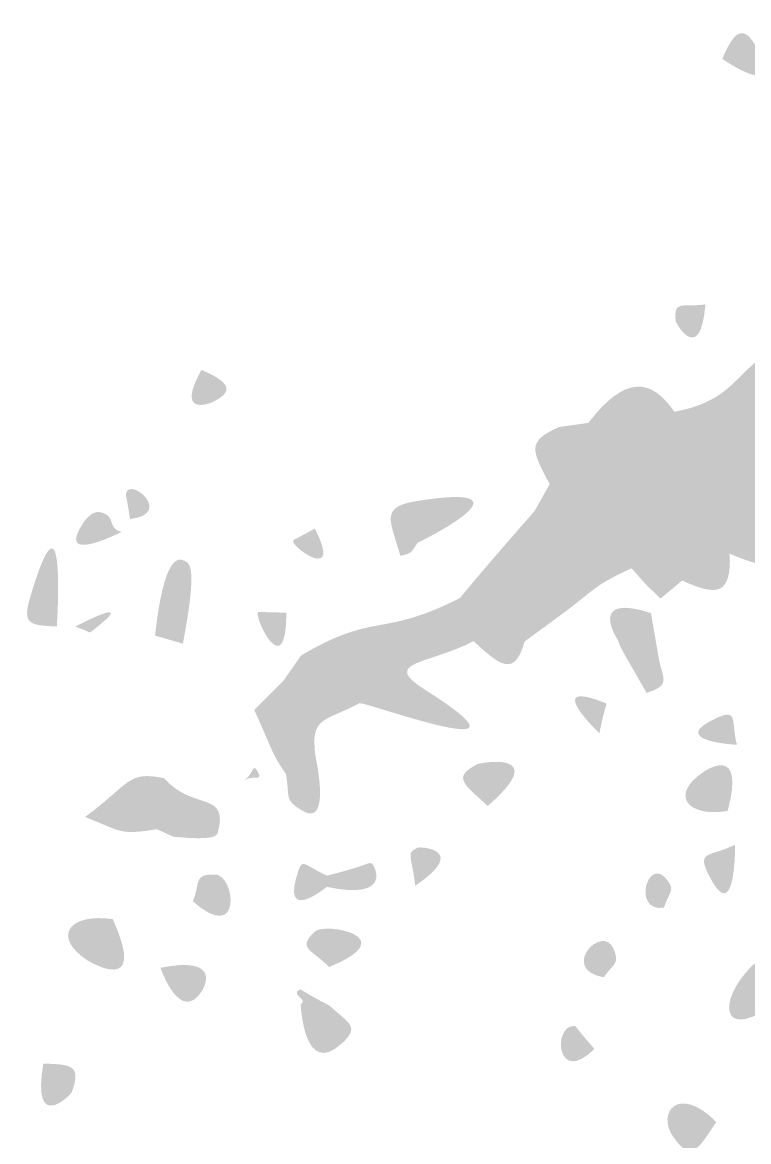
# Model space of a CAD drawing. Header units: millimetres. Extents: x 1329 to 1518, y 49 to 125.
# Drawn here: x 1357.88 to 1366.19, y 79.45 to 92.27 of the extents above; entities that cross this region are included whole.
import ezdxf

# ---------------------------------------------------------------- set-up
doc = ezdxf.new("R2010")
doc.units = ezdxf.units.MM

msp = doc.modelspace()

# ---------------------------------------------------------------- hatches: boundary and pattern name
at = {"true_color": 0x080808, "transparency": 33554687}
h = msp.add_hatch(color=18, dxfattribs=at)
edge = h.paths.add_edge_path(flags=0)
edge.add_spline(control_points=[(1365.892, 91.849), (1366.017, 92.149), (1366.13, 92.267), (1366.284, 91.979), (1366.619, 91.353), (1365.919, 91.83), (1365.892, 91.849)], knot_values=[0, 0, 0, 0, 1, 1, 1, 2, 2, 2, 2], degree=3, periodic=1)
h = msp.add_hatch(color=18, dxfattribs=at)
edge = h.paths.add_edge_path(flags=0)
edge.add_spline(control_points=[(1367.631, 89.198), (1367.631, 89.198), (1367.825, 89.231), (1367.825, 89.231), (1368.045, 89.04), (1368.035, 89.053), (1368.308, 89.017), (1368.308, 89.017), (1368.435, 88.84), (1368.435, 88.84), (1368.435, 88.84), (1368.267, 88.559), (1368.267, 88.559), (1368.267, 88.559), (1368.103, 88.365), (1368.103, 88.365), (1368.103, 88.365), (1367.815, 88.007), (1367.815, 88.007), (1366.777, 87.791), (1367.006, 86.651), (1367.032, 86.519), (1366.744, 86.521), (1366.77, 86.54), (1366.546, 86.681), (1366.479, 87.226), (1366.541, 87.303), (1366.011, 87.499), (1365.693, 87.343), (1365.702, 87.359), (1365.513, 87.08), (1365.336, 87.278), (1365.318, 87.237), (1365.256, 87.527), (1365.256, 87.527), (1365.344, 87.808), (1365.344, 87.808), (1366.203, 87.974), (1365.98, 88.433), (1366.82, 88.606), (1367.21, 88.381), (1367.193, 88.166), (1367.593, 88.416), (1367.593, 88.416), (1367.593, 89.024), (1367.593, 89.024), (1367.593, 89.024), (1367.631, 89.198), (1367.631, 89.198)], knot_values=[0, 0, 0, 0, 1, 1, 1, 2, 2, 2, 3, 3, 3, 4, 4, 4, 5, 5, 5, 6, 6, 6, 7, 7, 7, 8, 8, 8, 9, 9, 9, 10, 10, 10, 11, 11, 11, 12, 12, 12, 13, 13, 13, 14, 14, 14, 15, 15, 15, 16, 16, 16, 16], degree=3, periodic=1)
h = msp.add_hatch(color=18, dxfattribs=at)
edge = h.paths.add_edge_path(flags=0)
edge.add_spline(control_points=[(1365.699, 89.038), (1365.64, 88.336), (1365.361, 88.817), (1365.358, 88.848), (1365.331, 89.094), (1365.442, 89.001), (1365.699, 89.038)], knot_values=[0, 0, 0, 0, 1, 1, 1, 2, 2, 2, 2], degree=3, periodic=1)
h = msp.add_hatch(color=18, dxfattribs=at)
edge = h.paths.add_edge_path(flags=0)
edge.add_spline(control_points=[(1359.927, 88.288), (1360.206, 88.166), (1360.343, 88.056), (1360.047, 87.916), (1360.019, 87.903), (1359.626, 87.753), (1359.927, 88.288)], knot_values=[0, 0, 0, 0, 1, 1, 1, 2, 2, 2, 2], degree=3, periodic=1)
h = msp.add_hatch(color=18, dxfattribs=at)
edge = h.paths.add_edge_path(flags=0)
edge.add_spline(control_points=[(1365.344, 87.808), (1365.344, 87.808), (1365.256, 87.527), (1365.256, 87.527), (1364.853, 87.686), (1364.821, 87.669), (1364.525, 87.346), (1364.525, 87.346), (1364.37, 87.382), (1364.37, 87.382), (1364.37, 87.382), (1364.358, 87.681), (1364.358, 87.681), (1364.783, 88.237), (1365.082, 88.189), (1365.344, 87.808)], knot_values=[0, 0, 0, 0, 1, 1, 1, 2, 2, 2, 3, 3, 3, 4, 4, 4, 5, 5, 5, 5], degree=3, periodic=1)
h = msp.add_hatch(color=18, dxfattribs=at)
edge = h.paths.add_edge_path(flags=0)
edge.add_spline(control_points=[(1365.256, 87.527), (1365.318, 87.237), (1365.336, 87.278), (1365.513, 87.08), (1365.767, 87.063), (1365.744, 87.087), (1365.971, 87.195), (1365.986, 86.968), (1366.161, 87.067), (1366.177, 86.825), (1366.178, 86.807), (1366.181, 86.772), (1366.007, 86.664), (1365.749, 86.505), (1365.836, 86.461), (1365.977, 86.183), (1365.997, 85.713), (1365.835, 85.691), (1365.433, 85.876), (1365.433, 85.876), (1365.4, 86.044), (1365.4, 86.044), (1365.4, 86.044), (1365.329, 86.347), (1365.329, 86.347), (1365.491, 86.634), (1365.665, 86.702), (1365.372, 86.848), (1365.336, 86.865), (1365.221, 86.923), (1365.017, 86.504), (1364.168, 86), (1363.479, 86.116), (1364.039, 85.479), (1364.039, 85.479), (1363.628, 85.178), (1363.628, 85.178), (1363.628, 85.178), (1363.044, 85.589), (1363.044, 85.589), (1363.152, 85.634), (1363.464, 85.762), (1364.205, 86.491), (1364.404, 86.683), (1364.385, 86.693), (1364.315, 86.962), (1364.315, 86.962), (1364.525, 87.346), (1364.525, 87.346), (1364.821, 87.669), (1364.853, 87.686), (1365.256, 87.527)], knot_values=[0, 0, 0, 0, 1, 1, 1, 2, 2, 2, 3, 3, 3, 4, 4, 4, 5, 5, 5, 6, 6, 6, 7, 7, 7, 8, 8, 8, 9, 9, 9, 10, 10, 10, 11, 11, 11, 12, 12, 12, 13, 13, 13, 14, 14, 14, 15, 15, 15, 16, 16, 16, 17, 17, 17, 17], degree=3, periodic=1)
msp.add_hatch(color=18, dxfattribs=at).paths.add_polyline_path([(1364.023, 87.634), (1364.358, 87.681), (1364.37, 87.382), (1364.227, 87.583)], flags=0)
h = msp.add_hatch(color=18, dxfattribs=at)
edge = h.paths.add_edge_path(flags=0)
edge.add_spline(control_points=[(1364.023, 87.634), (1364.023, 87.634), (1364.227, 87.583), (1364.227, 87.583), (1364.063, 87.304), (1364.146, 87.306), (1364.188, 86.991), (1364.188, 86.991), (1363.914, 86.979), (1363.914, 86.979), (1363.717, 87.362), (1363.639, 87.465), (1364.023, 87.634)], knot_values=[0, 0, 0, 0, 1, 1, 1, 2, 2, 2, 3, 3, 3, 4, 4, 4, 4], degree=3, periodic=1)
h = msp.add_hatch(color=18, dxfattribs=at)
edge = h.paths.add_edge_path(flags=0)
edge.add_spline(control_points=[(1364.227, 87.583), (1364.227, 87.583), (1364.37, 87.382), (1364.37, 87.382), (1364.37, 87.382), (1364.525, 87.346), (1364.525, 87.346), (1364.525, 87.346), (1364.315, 86.962), (1364.315, 86.962), (1364.315, 86.962), (1364.188, 86.991), (1364.188, 86.991), (1364.146, 87.306), (1364.063, 87.304), (1364.227, 87.583)], knot_values=[0, 0, 0, 0, 1, 1, 1, 2, 2, 2, 3, 3, 3, 4, 4, 4, 5, 5, 5, 5], degree=3, periodic=1)
h = msp.add_hatch(color=18, dxfattribs=at)
edge = h.paths.add_edge_path(flags=0)
edge.add_spline(control_points=[(1366.011, 87.499), (1366.011, 87.499), (1365.971, 87.195), (1365.971, 87.195), (1365.744, 87.087), (1365.767, 87.063), (1365.513, 87.08), (1365.702, 87.359), (1365.693, 87.343), (1366.011, 87.499)], knot_values=[0, 0, 0, 0, 1, 1, 1, 2, 2, 2, 3, 3, 3, 3], degree=3, periodic=1)
h = msp.add_hatch(color=18, dxfattribs=at)
edge = h.paths.add_edge_path(flags=0)
edge.add_spline(control_points=[(1366.011, 87.499), (1366.541, 87.303), (1366.479, 87.226), (1366.546, 86.681), (1366.546, 86.681), (1365.977, 86.183), (1365.977, 86.183), (1365.836, 86.461), (1365.749, 86.505), (1366.007, 86.664), (1366.181, 86.772), (1366.178, 86.807), (1366.177, 86.825), (1366.161, 87.067), (1365.986, 86.968), (1365.971, 87.195), (1365.971, 87.195), (1366.011, 87.499), (1366.011, 87.499)], knot_values=[0, 0, 0, 0, 1, 1, 1, 2, 2, 2, 3, 3, 3, 4, 4, 4, 5, 5, 5, 6, 6, 6, 6], degree=3, periodic=1)
h = msp.add_hatch(color=18, dxfattribs=at)
edge = h.paths.add_edge_path(flags=0)
edge.add_spline(control_points=[(1358.27, 85.351), (1357.956, 85.359), (1357.875, 85.382), (1357.962, 85.674), (1358.383, 87.108), (1358.273, 85.387), (1358.27, 85.351)], knot_values=[0, 0, 0, 0, 1, 1, 1, 2, 2, 2, 2], degree=3, periodic=1)
h = msp.add_hatch(color=18, dxfattribs=at)
edge = h.paths.add_edge_path(flags=0)
edge.add_spline(control_points=[(1359.109, 86.58), (1359.063, 86.876), (1359.057, 86.853), (1359.063, 86.876), (1359.106, 87.065), (1359.614, 86.639), (1359.109, 86.58)], knot_values=[0, 0, 0, 0, 1, 1, 1, 2, 2, 2, 2], degree=3, periodic=1)
h = msp.add_hatch(color=18, dxfattribs=at)
edge = h.paths.add_edge_path(flags=0)
edge.add_spline(control_points=[(1362.402, 86.31), (1362.402, 86.31), (1362.205, 86.159), (1362.205, 86.159), (1362.088, 86.565), (1361.968, 86.719), (1362.39, 86.786), (1363.829, 87.016), (1362.438, 86.319), (1362.402, 86.31)], knot_values=[0, 0, 0, 0, 1, 1, 1, 2, 2, 2, 3, 3, 3, 3], degree=3, periodic=1)
h = msp.add_hatch(color=18, dxfattribs=at)
edge = h.paths.add_edge_path(flags=0)
edge.add_spline(control_points=[(1363.914, 86.979), (1363.914, 86.979), (1364.188, 86.991), (1364.188, 86.991), (1364.188, 86.991), (1364.315, 86.962), (1364.315, 86.962), (1364.385, 86.693), (1364.404, 86.683), (1364.205, 86.491), (1364.205, 86.491), (1363.745, 86.676), (1363.745, 86.676), (1363.745, 86.676), (1363.914, 86.979), (1363.914, 86.979)], knot_values=[0, 0, 0, 0, 1, 1, 1, 2, 2, 2, 3, 3, 3, 4, 4, 4, 5, 5, 5, 5], degree=3, periodic=1)
h = msp.add_hatch(color=18, dxfattribs=at)
edge = h.paths.add_edge_path(flags=0)
edge.add_spline(control_points=[(1365.017, 86.504), (1365.221, 86.923), (1365.336, 86.865), (1365.372, 86.848), (1365.665, 86.702), (1365.491, 86.634), (1365.329, 86.347), (1365.329, 86.347), (1365.017, 86.504), (1365.017, 86.504)], knot_values=[0, 0, 0, 0, 1, 1, 1, 2, 2, 2, 3, 3, 3, 3], degree=3, periodic=1)
h = msp.add_hatch(color=18, dxfattribs=at)
edge = h.paths.add_edge_path(flags=0)
edge.add_spline(control_points=[(1359.012, 86.433), (1358.98, 86.417), (1358.244, 86.046), (1358.576, 86.541), (1358.671, 86.682), (1358.756, 86.661), (1358.774, 86.657), (1358.957, 86.611), (1358.84, 86.476), (1359.012, 86.433)], knot_values=[0, 0, 0, 0, 1, 1, 1, 2, 2, 2, 3, 3, 3, 3], degree=3, periodic=1)
h = msp.add_hatch(color=18, dxfattribs=at)
edge = h.paths.add_edge_path(flags=0)
edge.add_spline(control_points=[(1363.745, 86.676), (1363.745, 86.676), (1364.205, 86.491), (1364.205, 86.491), (1363.464, 85.762), (1363.152, 85.634), (1363.044, 85.589), (1363.044, 85.589), (1362.884, 85.674), (1362.884, 85.674), (1362.956, 85.751), (1362.927, 85.741), (1363.745, 86.676)], knot_values=[0, 0, 0, 0, 1, 1, 1, 2, 2, 2, 3, 3, 3, 4, 4, 4, 4], degree=3, periodic=1)
h = msp.add_hatch(color=18, dxfattribs=at)
edge = h.paths.add_edge_path(flags=0)
edge.add_spline(control_points=[(1366.546, 86.681), (1366.77, 86.54), (1366.744, 86.521), (1367.032, 86.519), (1367.151, 86.172), (1367.117, 85.98), (1366.788, 86.137), (1366.729, 86.165), (1366.715, 85.863), (1365.977, 86.183), (1365.977, 86.183), (1366.546, 86.681), (1366.546, 86.681)], knot_values=[0, 0, 0, 0, 1, 1, 1, 2, 2, 2, 3, 3, 3, 4, 4, 4, 4], degree=3, periodic=1)
h = msp.add_hatch(color=18, dxfattribs=at)
edge = h.paths.add_edge_path(flags=0)
edge.add_spline(control_points=[(1361.225, 86.471), (1361.554, 85.835), (1360.948, 86.262), (1360.977, 86.331), (1360.986, 86.353), (1360.977, 86.331), (1361.225, 86.471)], knot_values=[0, 0, 0, 0, 1, 1, 1, 2, 2, 2, 2], degree=3, periodic=1)
h = msp.add_hatch(color=18, dxfattribs=at)
edge = h.paths.add_edge_path(flags=0)
edge.add_spline(control_points=[(1365.017, 86.504), (1365.017, 86.504), (1365.329, 86.347), (1365.329, 86.347), (1365.329, 86.347), (1365.4, 86.044), (1365.4, 86.044), (1365.4, 86.044), (1364.853, 86.017), (1364.853, 86.017), (1364.405, 85.81), (1364.455, 85.787), (1364.039, 85.479), (1363.479, 86.116), (1364.168, 86), (1365.017, 86.504)], knot_values=[0, 0, 0, 0, 1, 1, 1, 2, 2, 2, 3, 3, 3, 4, 4, 4, 5, 5, 5, 5], degree=3, periodic=1)
h = msp.add_hatch(color=18, dxfattribs=at)
edge = h.paths.add_edge_path(flags=0)
edge.add_spline(control_points=[(1362.402, 86.31), (1362.325, 86.188), (1362.336, 86.19), (1362.205, 86.159), (1362.205, 86.159), (1362.402, 86.31), (1362.402, 86.31)], knot_values=[0, 0, 0, 0, 1, 1, 1, 2, 2, 2, 2], degree=3, periodic=1)
h = msp.add_hatch(color=18, dxfattribs=at)
edge = h.paths.add_edge_path(flags=0)
edge.add_spline(control_points=[(1359.395, 85.246), (1359.497, 86.176), (1359.664, 86.134), (1359.73, 86.103), (1359.798, 86.07), (1359.88, 86.031), (1359.714, 85.153), (1359.714, 85.153), (1359.395, 85.246), (1359.395, 85.246)], knot_values=[0, 0, 0, 0, 1, 1, 1, 2, 2, 2, 3, 3, 3, 3], degree=3, periodic=1)
h = msp.add_hatch(color=18, dxfattribs=at)
edge = h.paths.add_edge_path(flags=0)
edge.add_spline(control_points=[(1364.853, 86.017), (1364.853, 86.017), (1365.4, 86.044), (1365.4, 86.044), (1365.4, 86.044), (1365.433, 85.876), (1365.433, 85.876), (1365.433, 85.876), (1365.185, 85.67), (1365.185, 85.67), (1365.006, 85.841), (1365.019, 85.826), (1364.853, 86.017)], knot_values=[0, 0, 0, 0, 1, 1, 1, 2, 2, 2, 3, 3, 3, 4, 4, 4, 4], degree=3, periodic=1)
h = msp.add_hatch(color=18, dxfattribs=at)
edge = h.paths.add_edge_path(flags=0)
edge.add_spline(control_points=[(1358.48, 85.349), (1358.493, 85.357), (1359.264, 85.753), (1358.657, 85.285), (1358.645, 85.276), (1358.657, 85.285), (1358.48, 85.349)], knot_values=[0, 0, 0, 0, 1, 1, 1, 2, 2, 2, 2], degree=3, periodic=1)
h = msp.add_hatch(color=18, dxfattribs=at)
edge = h.paths.add_edge_path(flags=0)
edge.add_spline(control_points=[(1362.884, 85.674), (1362.884, 85.674), (1363.044, 85.589), (1363.044, 85.589), (1363.044, 85.589), (1363.043, 85.182), (1363.043, 85.182), (1362.538, 84.916), (1361.974, 84.95), (1362.479, 84.631), (1363.939, 83.709), (1361.875, 84.465), (1361.74, 84.472), (1361.74, 84.472), (1361.421, 84.713), (1361.421, 84.713), (1361.421, 84.713), (1361.067, 85.017), (1361.067, 85.017), (1361.902, 85.517), (1361.992, 85.221), (1362.884, 85.674)], knot_values=[0, 0, 0, 0, 1, 1, 1, 2, 2, 2, 3, 3, 3, 4, 4, 4, 5, 5, 5, 6, 6, 6, 7, 7, 7, 7], degree=3, periodic=1)
h = msp.add_hatch(color=18, dxfattribs=at)
edge = h.paths.add_edge_path(flags=0)
edge.add_spline(control_points=[(1365.075, 85.504), (1365.075, 85.504), (1365.163, 84.993), (1365.163, 84.993), (1364.95, 85.145), (1364.92, 85.047), (1364.697, 85.191), (1364.676, 85.224), (1364.352, 85.735), (1365.075, 85.504)], knot_values=[0, 0, 0, 0, 1, 1, 1, 2, 2, 2, 3, 3, 3, 3], degree=3, periodic=1)
h = msp.add_hatch(color=18, dxfattribs=at)
edge = h.paths.add_edge_path(flags=0)
edge.add_spline(control_points=[(1360.899, 85.508), (1360.899, 84.675), (1360.522, 85.46), (1360.575, 85.516), (1360.575, 85.516), (1360.899, 85.508), (1360.899, 85.508)], knot_values=[0, 0, 0, 0, 1, 1, 1, 2, 2, 2, 2], degree=3, periodic=1)
h = msp.add_hatch(color=18, dxfattribs=at)
edge = h.paths.add_edge_path(flags=0)
edge.add_spline(control_points=[(1363.044, 85.589), (1363.044, 85.589), (1363.628, 85.178), (1363.628, 85.178), (1363.513, 84.775), (1363.357, 84.891), (1363.043, 85.182), (1363.043, 85.182), (1363.044, 85.589), (1363.044, 85.589)], knot_values=[0, 0, 0, 0, 1, 1, 1, 2, 2, 2, 3, 3, 3, 3], degree=3, periodic=1)
h = msp.add_hatch(color=18, dxfattribs=at)
edge = h.paths.add_edge_path(flags=0)
edge.add_spline(control_points=[(1364.697, 85.191), (1364.92, 85.047), (1364.95, 85.145), (1365.163, 84.993), (1365.2, 84.764), (1365.321, 84.679), (1365.024, 84.59), (1364.744, 85.083), (1364.742, 85.068), (1364.697, 85.191)], knot_values=[0, 0, 0, 0, 1, 1, 1, 2, 2, 2, 3, 3, 3, 3], degree=3, periodic=1)
h = msp.add_hatch(color=18, dxfattribs=at)
edge = h.paths.add_edge_path(flags=0)
edge.add_spline(control_points=[(1361.067, 85.017), (1361.067, 85.017), (1361.421, 84.713), (1361.421, 84.713), (1361.162, 84.545), (1361.146, 84.573), (1360.865, 84.728), (1360.865, 84.728), (1361.067, 85.017), (1361.067, 85.017)], knot_values=[0, 0, 0, 0, 1, 1, 1, 2, 2, 2, 3, 3, 3, 3], degree=3, periodic=1)
h = msp.add_hatch(color=18, dxfattribs=at)
edge = h.paths.add_edge_path(flags=0)
edge.add_spline(control_points=[(1360.865, 84.728), (1361.146, 84.573), (1361.162, 84.545), (1361.421, 84.713), (1361.421, 84.713), (1361.74, 84.472), (1361.74, 84.472), (1361.327, 84.255), (1361.167, 84.323), (1361.235, 83.85), (1361.03, 83.761), (1361.046, 83.77), (1361.03, 83.761), (1360.949, 83.72), (1360.978, 83.703), (1360.894, 83.66), (1360.732, 83.896), (1360.759, 83.891), (1360.531, 84.395), (1360.531, 84.395), (1360.865, 84.728), (1360.865, 84.728)], knot_values=[0, 0, 0, 0, 1, 1, 1, 2, 2, 2, 3, 3, 3, 4, 4, 4, 5, 5, 5, 6, 6, 6, 7, 7, 7, 7], degree=3, periodic=1)
h = msp.add_hatch(color=18, dxfattribs=at)
edge = h.paths.add_edge_path(flags=0)
edge.add_spline(control_points=[(1364.484, 84.127), (1364.464, 84.146), (1363.821, 84.766), (1364.554, 84.473), (1364.58, 84.463), (1364.554, 84.473), (1364.484, 84.127)], knot_values=[0, 0, 0, 0, 1, 1, 1, 2, 2, 2, 2], degree=3, periodic=1)
h = msp.add_hatch(color=18, dxfattribs=at)
edge = h.paths.add_edge_path(flags=0)
edge.add_spline(control_points=[(1366.06, 83.995), (1366.03, 83.997), (1365.239, 84.041), (1365.843, 84.309), (1366.077, 84.413), (1365.99, 84.251), (1366.06, 83.995)], knot_values=[0, 0, 0, 0, 1, 1, 1, 2, 2, 2, 2], degree=3, periodic=1)
h = msp.add_hatch(color=18, dxfattribs=at)
edge = h.paths.add_edge_path(flags=0)
edge.add_spline(control_points=[(1365.953, 83.237), (1365.488, 83.162), (1365.287, 83.424), (1365.676, 83.684), (1365.71, 83.707), (1366.16, 84.007), (1365.953, 83.237)], knot_values=[0, 0, 0, 0, 1, 1, 1, 2, 2, 2, 2], degree=3, periodic=1)
h = msp.add_hatch(color=18, dxfattribs=at)
edge = h.paths.add_edge_path(flags=0)
edge.add_spline(control_points=[(1361.235, 83.85), (1361.245, 83.801), (1361.406, 83.052), (1361.088, 83.237), (1360.866, 83.367), (1360.943, 83.394), (1360.894, 83.66), (1360.978, 83.703), (1360.949, 83.72), (1361.03, 83.761), (1361.046, 83.77), (1361.03, 83.761), (1361.235, 83.85)], knot_values=[0, 0, 0, 0, 1, 1, 1, 2, 2, 2, 3, 3, 3, 4, 4, 4, 4], degree=3, periodic=1)
h = msp.add_hatch(color=18, dxfattribs=at)
edge = h.paths.add_edge_path(flags=0)
edge.add_spline(control_points=[(1363.206, 83.294), (1362.947, 83.537), (1362.785, 83.62), (1363.086, 83.773), (1363.121, 83.791), (1363.947, 83.939), (1363.206, 83.294)], knot_values=[0, 0, 0, 0, 1, 1, 1, 2, 2, 2, 2], degree=3, periodic=1)
h = msp.add_hatch(color=18, dxfattribs=at)
edge = h.paths.add_edge_path(flags=0)
edge.add_spline(control_points=[(1359.497, 83.613), (1359.497, 83.613), (1359.415, 83.029), (1359.415, 83.029), (1358.982, 82.956), (1359.004, 83.008), (1358.594, 83.169), (1359.117, 83.555), (1359.076, 83.699), (1359.497, 83.613)], knot_values=[0, 0, 0, 0, 1, 1, 1, 2, 2, 2, 3, 3, 3, 3], degree=3, periodic=1)
h = msp.add_hatch(color=18, dxfattribs=at)
edge = h.paths.add_edge_path(flags=0)
edge.add_spline(control_points=[(1360.412, 83.589), (1360.535, 83.661), (1360.505, 83.806), (1360.573, 83.684), (1360.636, 83.571), (1360.525, 83.655), (1360.412, 83.589)], knot_values=[0, 0, 0, 0, 1, 1, 1, 2, 2, 2, 2], degree=3, periodic=1)
h = msp.add_hatch(color=18, dxfattribs=at)
edge = h.paths.add_edge_path(flags=0)
edge.add_spline(control_points=[(1359.497, 83.613), (1359.842, 83.227), (1360.237, 83.476), (1360.115, 82.995), (1360.105, 82.955), (1360.09, 82.895), (1359.603, 82.943), (1359.603, 82.943), (1359.415, 83.029), (1359.415, 83.029), (1359.415, 83.029), (1359.497, 83.613), (1359.497, 83.613)], knot_values=[0, 0, 0, 0, 1, 1, 1, 2, 2, 2, 3, 3, 3, 4, 4, 4, 4], degree=3, periodic=1)
h = msp.add_hatch(color=18, dxfattribs=at)
edge = h.paths.add_edge_path(flags=0)
edge.add_spline(control_points=[(1362.375, 82.381), (1362.333, 82.738), (1362.266, 82.752), (1362.402, 82.817), (1362.434, 82.831), (1362.997, 82.8), (1362.375, 82.381)], knot_values=[0, 0, 0, 0, 1, 1, 1, 2, 2, 2, 2], degree=3, periodic=1)
h = msp.add_hatch(color=18, dxfattribs=at)
edge = h.paths.add_edge_path(flags=0)
edge.add_spline(control_points=[(1366.039, 82.851), (1366.039, 82.815), (1366.042, 81.86), (1365.722, 82.534), (1365.606, 82.779), (1365.756, 82.714), (1366.039, 82.851)], knot_values=[0, 0, 0, 0, 1, 1, 1, 2, 2, 2, 2], degree=3, periodic=1)
h = msp.add_hatch(color=18, dxfattribs=at)
edge = h.paths.add_edge_path(flags=0)
edge.add_spline(control_points=[(1361.365, 82.497), (1361.365, 82.497), (1361.361, 82.368), (1361.361, 82.368), (1361.338, 82.349), (1360.832, 81.941), (1361.034, 82.546), (1361.086, 82.705), (1361.11, 82.61), (1361.365, 82.497)], knot_values=[0, 0, 0, 0, 1, 1, 1, 2, 2, 2, 3, 3, 3, 3], degree=3, periodic=1)
h = msp.add_hatch(color=18, dxfattribs=at)
edge = h.paths.add_edge_path(flags=0)
edge.add_spline(control_points=[(1365.223, 82.13), (1364.847, 82.073), (1365.046, 82.755), (1365.267, 82.438), (1365.347, 82.323), (1365.293, 82.331), (1365.223, 82.13)], knot_values=[0, 0, 0, 0, 1, 1, 1, 2, 2, 2, 2], degree=3, periodic=1)
h = msp.add_hatch(color=18, dxfattribs=at)
edge = h.paths.add_edge_path(flags=0)
edge.add_spline(control_points=[(1361.365, 82.497), (1361.84, 82.616), (1361.837, 82.655), (1361.875, 82.636), (1361.916, 82.615), (1362.119, 82.208), (1361.361, 82.368), (1361.361, 82.368), (1361.365, 82.497), (1361.365, 82.497)], knot_values=[0, 0, 0, 0, 1, 1, 1, 2, 2, 2, 3, 3, 3, 3], degree=3, periodic=1)
h = msp.add_hatch(color=18, dxfattribs=at)
edge = h.paths.add_edge_path(flags=0)
edge.add_spline(control_points=[(1359.828, 82.202), (1359.917, 82.419), (1359.83, 82.513), (1360.082, 82.51), (1360.316, 82.507), (1360.4, 81.698), (1359.828, 82.202)], knot_values=[0, 0, 0, 0, 1, 1, 1, 2, 2, 2, 2], degree=3, periodic=1)
h = msp.add_hatch(color=18, dxfattribs=at)
edge = h.paths.add_edge_path(flags=0)
edge.add_spline(control_points=[(1358.911, 81.998), (1359.319, 81.105), (1358.646, 81.509), (1358.61, 81.533), (1358.205, 81.81), (1358.426, 82.072), (1358.911, 81.998)], knot_values=[0, 0, 0, 0, 1, 1, 1, 2, 2, 2, 2], degree=3, periodic=1)
h = msp.add_hatch(color=18, dxfattribs=at)
edge = h.paths.add_edge_path(flags=0)
edge.add_spline(control_points=[(1361.39, 81.451), (1361.18, 81.659), (1361.02, 81.664), (1361.227, 81.858), (1361.339, 81.963), (1362.255, 81.803), (1361.39, 81.451)], knot_values=[0, 0, 0, 0, 1, 1, 1, 2, 2, 2, 2], degree=3, periodic=1)
h = msp.add_hatch(color=18, dxfattribs=at)
edge = h.paths.add_edge_path(flags=0)
edge.add_spline(control_points=[(1364.534, 81.333), (1364.018, 81.423), (1364.519, 81.954), (1364.645, 81.662), (1364.723, 81.482), (1364.649, 81.499), (1364.534, 81.333)], knot_values=[0, 0, 0, 0, 1, 1, 1, 2, 2, 2, 2], degree=3, periodic=1)
h = msp.add_hatch(color=18, dxfattribs=at)
edge = h.paths.add_edge_path(flags=0)
edge.add_spline(control_points=[(1359.457, 81.442), (1360.164, 81.582), (1359.956, 81.213), (1359.932, 81.176), (1359.687, 80.799), (1359.472, 81.401), (1359.457, 81.442)], knot_values=[0, 0, 0, 0, 1, 1, 1, 2, 2, 2, 2], degree=3, periodic=1)
h = msp.add_hatch(color=18, dxfattribs=at)
edge = h.paths.add_edge_path(flags=0)
edge.add_spline(control_points=[(1366.293, 81.521), (1366.444, 81.362), (1366.434, 81.365), (1366.662, 81.354), (1366.634, 81.318), (1366.331, 80.928), (1366.312, 80.917), (1365.861, 80.674), (1365.858, 81.134), (1366.293, 81.521)], knot_values=[0, 0, 0, 0, 1, 1, 1, 2, 2, 2, 3, 3, 3, 3], degree=3, periodic=1)
h = msp.add_hatch(color=18, dxfattribs=at)
edge = h.paths.add_edge_path(flags=0)
edge.add_spline(control_points=[(1361.063, 81.023), (1361.161, 81.079), (1360.945, 81.13), (1361.045, 81.188), (1361.072, 81.204), (1361.045, 81.188), (1361.391, 81.01), (1361.391, 81.01), (1361.063, 81.023), (1361.063, 81.023)], knot_values=[0, 0, 0, 0, 1, 1, 1, 2, 2, 2, 3, 3, 3, 3], degree=3, periodic=1)
h = msp.add_hatch(color=18, dxfattribs=at)
edge = h.paths.add_edge_path(flags=0)
edge.add_spline(control_points=[(1361.063, 81.023), (1361.063, 81.023), (1361.391, 81.01), (1361.391, 81.01), (1361.624, 80.799), (1361.748, 80.767), (1361.526, 80.568), (1361.109, 80.195), (1361.066, 80.97), (1361.063, 81.023)], knot_values=[0, 0, 0, 0, 1, 1, 1, 2, 2, 2, 3, 3, 3, 3], degree=3, periodic=1)
h = msp.add_hatch(color=18, dxfattribs=at)
edge = h.paths.add_edge_path(flags=0)
edge.add_spline(control_points=[(1364.428, 80.513), (1363.991, 80.078), (1363.946, 80.781), (1364.194, 80.776), (1364.222, 80.776), (1364.194, 80.776), (1364.428, 80.513)], knot_values=[0, 0, 0, 0, 1, 1, 1, 2, 2, 2, 2], degree=3, periodic=1)
h = msp.add_hatch(color=18, dxfattribs=at)
edge = h.paths.add_edge_path(flags=0)
edge.add_spline(control_points=[(1358.115, 80.344), (1358.45, 80.338), (1358.552, 80.318), (1358.441, 80.018), (1358.428, 79.984), (1357.979, 79.536), (1358.115, 80.344)], knot_values=[0, 0, 0, 0, 1, 1, 1, 2, 2, 2, 2], degree=3, periodic=1)
h = msp.add_hatch(color=18, dxfattribs=at)
edge = h.paths.add_edge_path(flags=0)
edge.add_spline(control_points=[(1365.824, 79.676), (1365.614, 79.366), (1365.542, 79.206), (1365.329, 79.507), (1365.139, 79.777), (1365.384, 80.117), (1365.824, 79.676)], knot_values=[0, 0, 0, 0, 1, 1, 1, 2, 2, 2, 2], degree=3, periodic=1)

doc.saveas('drawing.dxf')
